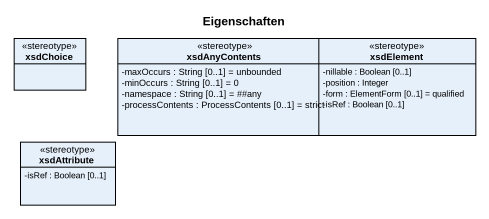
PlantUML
@startuml
title Eigenschaften
hide circle
hide empty members
skinparam classAttributeIconSize 0
class xsdChoice <<stereotype>>
class xsdAnyContents <<stereotype>> {
  -maxOccurs : String [0..1] = unbounded
  -minOccurs : String [0..1] = 0
  -namespace : String [0..1] = ##any
  -processContents : ProcessContents [0..1] = strict
}
class xsdElement <<stereotype>> {
  -nillable : Boolean [0..1]
  -position : Integer
  -form : ElementForm [0..1] = qualified
  -isRef : Boolean [0..1]
}
class xsdAttribute <<stereotype>> {
  -isRef : Boolean [0..1]
}
@enduml
